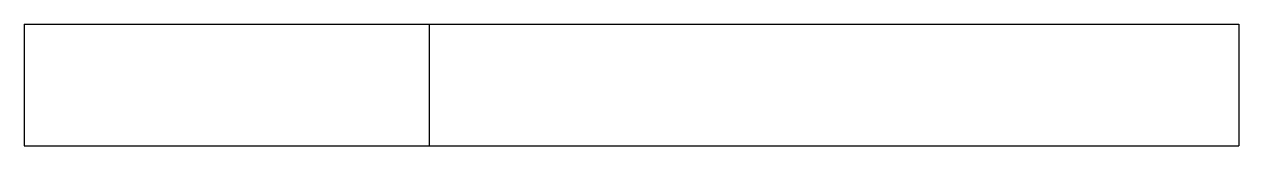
# Paper-space layout '_Bottom' of a CAD drawing. Header units: millimetres. Extents: x 0 to 60, y 0 to 6.
import ezdxf

# ---------------------------------------------------------------- set-up
doc = ezdxf.new("R2010")
doc.units = ezdxf.units.MM

psp = doc.layouts.new('_Bottom')

# ---------------------------------------------------------------- linework, layer by layer
at = {"color": 7, "linetype": 'Continuous', "lineweight": 25}
for p, q in [((0, 6), (60, 6)), ((0, 6), (0, 0)), ((20, 6), (20, 0)), ((60, 6), (60, 0)), ((0, 0), (60, 0))]:
    psp.add_line(p, q, dxfattribs=at)

doc.saveas('drawing.dxf')
